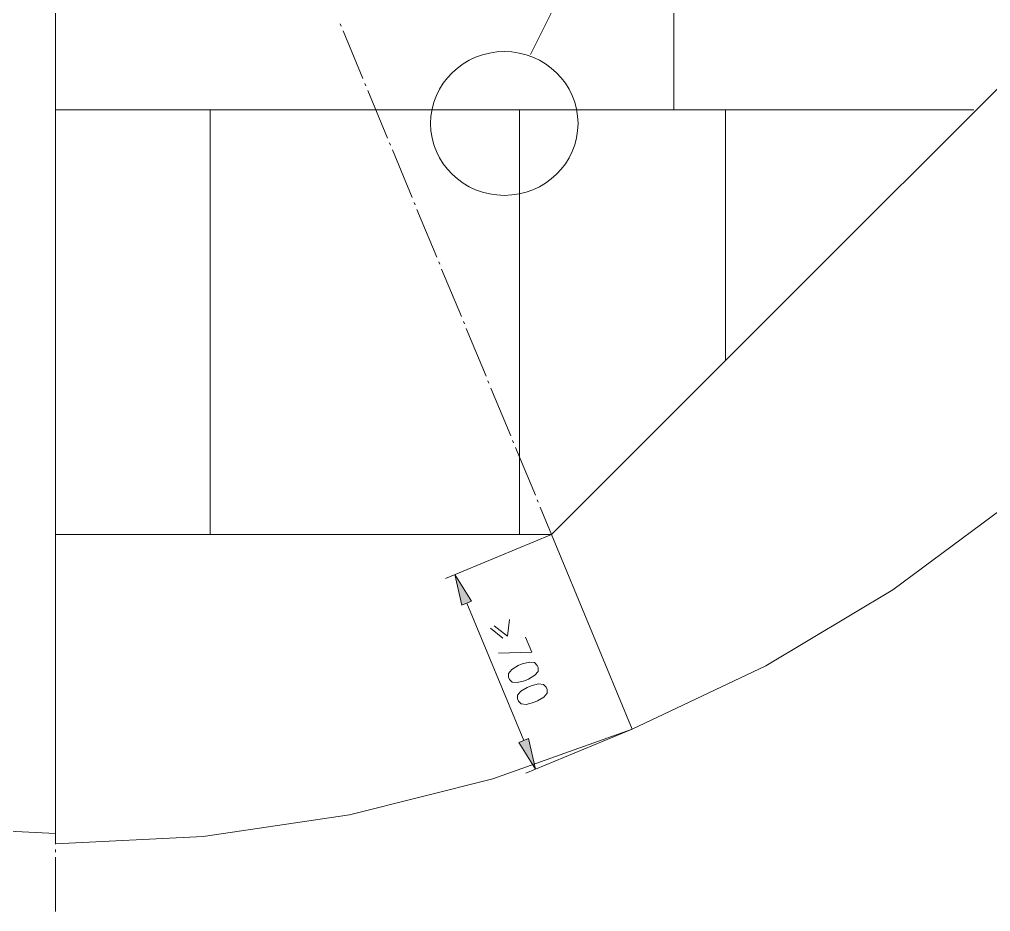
# Model space of a CAD drawing. Header units: millimetres. Extents: x 0 to 829, y 0 to 570.
# Drawn here: x 493.3 to 583.7, y 261.8 to 344.9 of the extents above; entities that cross this region are included whole.
import ezdxf

# ---------------------------------------------------------------- set-up
doc = ezdxf.new("R2010")
doc.units = ezdxf.units.MM

msp = doc.modelspace()

# ---------------------------------------------------------------- hatches: boundary and pattern name
h = msp.add_hatch(color=0)
h.dxf.hatch_style = 2
h.paths.add_polyline_path([(535.403778, 290.73475), (533.858611, 293.21125), (534.518306, 290.367861)])
h = msp.add_hatch(color=0)
h.dxf.hatch_style = 2
h.paths.add_polyline_path([(540.7025, 277.943028), (541.362194, 275.099639), (539.817028, 277.576139)])

# ---------------------------------------------------------------- linework, layer by layer
at = {"color": 0, "lineweight": 0}
for points in [[(496.672306, 268.149917), (510.427111, 268.82725), (524.044333, 270.845139), (537.404028, 274.193), (550.368611, 278.832028), (562.814611, 284.719889), (574.625611, 291.796611), (585.685194, 299.998694), (595.887528, 309.248528), (605.133833, 319.450861), (613.339444, 330.510444), (620.416167, 342.321444), (626.304028, 354.767444), (630.943056, 367.732028), (634.287389, 381.088194), (636.308806, 394.708944), (636.986139, 408.46375), (636.308806, 422.215028), (634.287389, 435.835778)], [(496.672306, 269.109472), (496.672306, 384.471333)], [(554.256222, 365.276694), (554.256222, 336.482972)], [(608.192417, 362.271028), (542.865028, 296.943639)], [(540.882417, 341.640583), (544.477222, 348.819611)], [(496.672306, 344.879083), (496.672306, 340.081306)], [(523.165917, 344.501611), (523.257639, 344.279361)], [(523.441083, 343.834861), (525.279056, 339.403972)], [(496.672306, 339.601528), (496.672306, 339.361639)], [(496.672306, 338.881861), (496.672306, 334.084083)], [(525.4625, 338.959472), (525.554222, 338.737222)], [(525.737667, 338.292722), (527.572111, 333.861833)], [(496.672306, 336.482972), (582.185639, 336.482972)], [(511.069167, 296.943639), (511.069167, 336.482972)], [(539.859361, 296.943639), (539.859361, 336.482972)], [(559.054, 313.132611), (559.054, 336.482972)], [(496.672306, 333.604306), (496.672306, 333.364417)], [(496.672306, 332.884639), (496.672306, 328.086861)], [(527.755556, 333.417333), (527.850806, 333.195083)], [(528.03425, 332.754111), (529.868694, 328.319694)], [(496.672306, 327.607083), (496.672306, 327.367194)], [(530.052139, 327.875194), (530.143861, 327.652944)], [(496.672306, 326.887417), (496.672306, 322.086111)], [(530.327306, 327.211972), (532.165278, 322.777556)], [(532.348722, 322.333056), (532.440444, 322.110806)], [(496.672306, 321.606333), (496.672306, 321.366444)], [(532.623889, 321.669833), (534.458333, 317.235417)], [(496.672306, 320.886667), (496.672306, 316.088889)], [(534.645306, 316.790917), (534.737028, 316.572194)], [(496.672306, 315.609111), (496.672306, 315.369222)], [(534.920472, 316.127694), (536.754917, 311.693278)], [(496.672306, 314.889444), (496.672306, 310.091667)], [(536.938361, 311.252306), (537.030083, 311.030056)], [(537.213528, 310.585556), (539.0515, 306.151139)], [(496.672306, 309.611889), (496.672306, 309.372)], [(496.672306, 308.892222), (496.672306, 304.090917)], [(539.234944, 305.710167), (539.326667, 305.487917)], [(539.510111, 305.043417), (541.348083, 300.609)], [(496.672306, 303.611139), (496.672306, 303.37125)], [(496.672306, 302.891472), (496.672306, 298.093694)], [(541.531528, 300.168028), (541.62325, 299.945778)], [(541.806694, 299.501278), (542.865028, 296.943639)], [(496.672306, 297.613917), (496.672306, 297.374028)], [(539.859361, 296.943639), (496.672306, 296.943639)], [(496.672306, 296.943639), (542.865028, 296.943639)], [(496.672306, 296.89425), (496.672306, 292.096472)], [(542.865028, 296.943639), (532.973139, 292.844361)], [(550.368611, 278.832028), (542.865028, 296.943639)], [(496.672306, 291.616694), (496.672306, 291.376806)], [(496.672306, 290.897028), (496.672306, 286.095722)], [(540.261528, 277.759583), (534.962806, 290.551306)], [(537.509861, 288.44875), (538.748111, 287.471556), (538.935083, 289.037889)], [(537.160611, 288.2265), (538.310667, 287.288111)], [(540.423806, 287.397472), (541.009417, 285.979306), (537.929667, 285.891111)], [(496.672306, 285.615944), (496.672306, 285.376056)], [(496.672306, 284.896278), (496.672306, 280.0985)], [(496.672306, 279.618722), (496.672306, 279.378833)], [(496.672306, 278.899056), (496.672306, 274.101278)], [(550.368611, 278.832028), (540.476722, 274.73275)], [(496.672306, 273.6215), (496.672306, 273.381611)], [(496.672306, 272.901833), (496.672306, 268.104056)], [(483.01275, 269.77975), (496.672306, 269.109472)], [(496.672306, 267.624278), (496.672306, 267.384389)], [(496.672306, 266.904611), (496.672306, 261.838722)]]:
    msp.add_lwpolyline(points, dxfattribs=at)
for points in [[(535.403778, 290.73475), (533.858611, 293.21125), (534.518306, 290.367861)], [(541.513889, 284.762222), (541.263417, 285.016222), (540.79775, 285.058556), (540.123944, 284.899806), (539.742944, 284.741056), (539.150278, 284.377694), (538.853944, 284.017861), (538.853944, 283.661556), (538.938611, 283.460472), (539.192611, 283.206472), (539.65475, 283.160611), (540.332083, 283.322889), (540.709556, 283.481639), (541.302222, 283.845), (541.598556, 284.204833), (541.598556, 284.561139)], [(542.3535, 282.737278), (542.103028, 282.98775), (541.637361, 283.033611), (540.963556, 282.871333), (540.582556, 282.716111), (539.989889, 282.35275), (539.693556, 281.992917), (539.693556, 281.636611), (539.778222, 281.432), (540.032222, 281.181528), (540.494361, 281.135667), (541.171694, 281.297944), (541.549167, 281.453167), (542.141833, 281.816528), (542.438167, 282.176361), (542.438167, 282.532667)], [(540.7025, 277.943028), (541.362194, 275.099639), (539.817028, 277.576139)]]:
    msp.add_lwpolyline(points, close=True, dxfattribs=at)
msp.add_ellipse((538.455306, 335.220028), major_axis=(6.865056, 0), ratio=0.97482, start_param=0, end_param=6.283185, dxfattribs=at)

doc.saveas('drawing.dxf')
